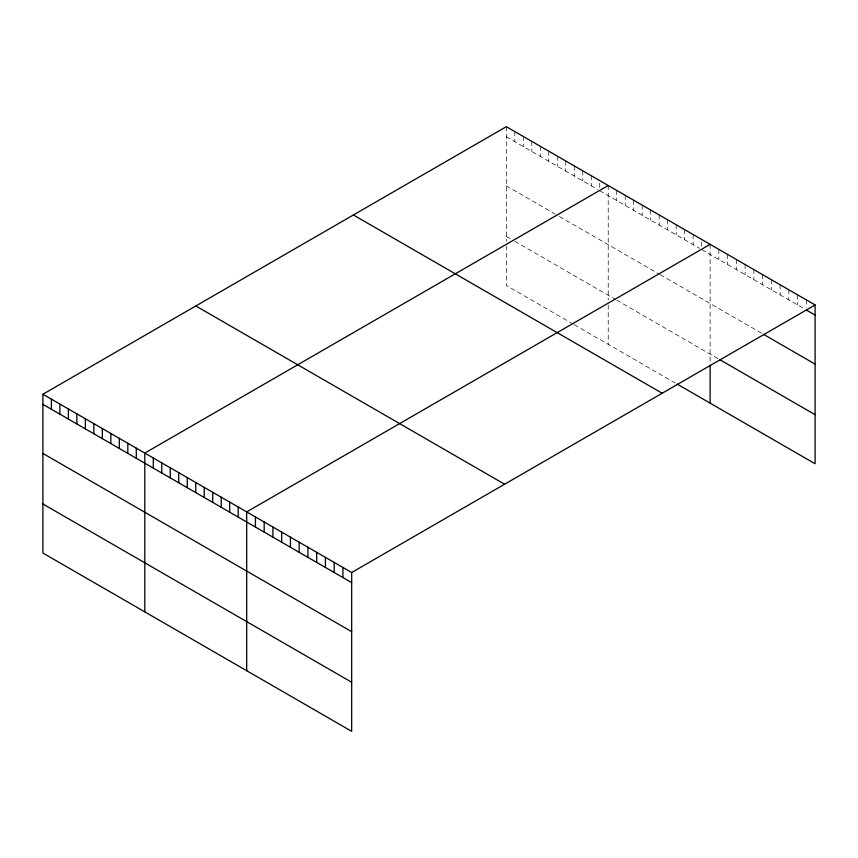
<?xml version="1.0" encoding="UTF-8"?>
<svg xmlns="http://www.w3.org/2000/svg" width="858" height="858" viewBox="0 0 858 858"><rect width="100%" height="100%" fill="white"/><g stroke="black" fill="none" stroke-linecap="round" stroke-linejoin="round"><path stroke-width="0.64" stroke-dasharray="4.29 3.22" d="M506.327 136.787L597.608 189.489M599.731 190.712L699.506 248.316M701.63 249.539L804.16 308.741M506.327 185.864L555.158 214.05M559.405 216.495L659.169 274.099M660.231 274.71L762.612 333.816M506.327 236.422L510.574 238.867M514.821 241.323L615.658 299.539M616.72 300.15L718.865 359.127M573.198 324.099L506.327 285.489L506.327 246.235M574.259 324.71L675.096 382.925M806.348 299.903L806.348 307.475M797.608 294.852L797.608 304.955M788.856 289.8L788.856 299.903M780.104 284.749L780.104 294.852M771.353 279.697L771.353 289.8M762.612 274.646L762.612 284.749M753.86 269.594L753.86 279.697M745.109 264.543L745.109 274.646M736.368 259.491L736.368 269.594M727.616 254.44L727.616 264.543M718.865 249.388L718.865 259.491M710.124 244.337L710.124 363.889M701.63 241.967L701.63 247.018M693.135 234.534L693.135 244.637M684.641 229.633L684.641 239.736M676.158 224.732L676.158 234.835M667.663 219.83L667.663 229.933M659.169 214.929L659.169 225.032M650.686 210.028L650.686 220.131M642.192 205.126L642.192 215.229M633.697 200.225L633.697 210.328M625.203 195.324L625.203 205.416M616.72 190.412L616.72 200.515M608.225 185.51L608.225 300.15M608.225 305.062L608.225 344.315M599.731 183.14L599.731 188.192M591.248 175.708L591.248 185.811M582.754 170.806L582.754 180.909M574.259 165.905L574.259 176.008M565.765 161.004L565.765 171.107M557.282 156.102L557.282 166.205M548.788 151.201L548.788 161.304M540.293 146.3L540.293 156.403M531.81 141.398L531.81 151.491M523.316 136.486L523.316 146.589M514.821 131.585L514.821 141.688M506.327 126.684L506.327 241.323"/><path stroke-width="1.29" d="M42.9 394.251L351.673 572.511L351.673 731.316L42.9 553.045L42.9 394.251L506.327 126.684L815.1 304.955L815.1 463.749L677.219 384.148M608.225 185.51L144.798 453.078L144.798 611.872M710.124 244.337L246.686 511.904L246.686 670.699M351.673 572.511L815.1 304.955M806.348 310.006L815.1 315.058M763.706 334.448L815.1 364.124M719.959 359.759L815.1 414.682M353.399 214.983L662.172 393.243M195.828 305.952L504.601 484.212M42.9 404.354L351.673 582.614M42.9 453.421L351.673 631.681M42.9 503.978L351.673 682.239M710.124 365.111L710.124 403.142M342.921 567.46L342.921 577.563M334.17 562.408L334.17 572.511M325.418 557.357L325.418 567.46M316.677 552.305L316.677 562.408M307.925 547.254L307.925 557.357M299.174 542.202L299.174 552.305M290.433 537.151L290.433 547.254M281.681 532.11L281.681 542.202M272.93 527.059L272.93 537.162M264.178 522.007L264.178 532.11M255.437 516.956L255.437 527.059M238.192 507.003L238.192 517.106M229.708 502.102L229.708 512.205M221.214 497.19L221.214 507.293M212.72 492.288L212.72 502.391M204.236 487.387L204.236 497.49M195.742 482.486L195.742 492.589M187.248 477.584L187.248 487.687M178.754 472.683L178.754 482.786M170.27 467.782L170.27 477.885M161.776 462.88L161.776 472.983M153.282 457.979L153.282 468.082M136.304 448.176L136.304 458.279M127.81 443.275L127.81 453.367M119.316 438.363L119.316 448.466M110.832 433.462L110.832 443.565M102.338 428.56L102.338 438.663M93.844 423.659L93.844 433.762M85.36 418.758L85.36 428.861M76.866 413.856L76.866 423.959M68.372 408.955L68.372 419.058M59.878 404.054L59.878 414.157M51.394 399.152L51.394 409.255"/></g></svg>
